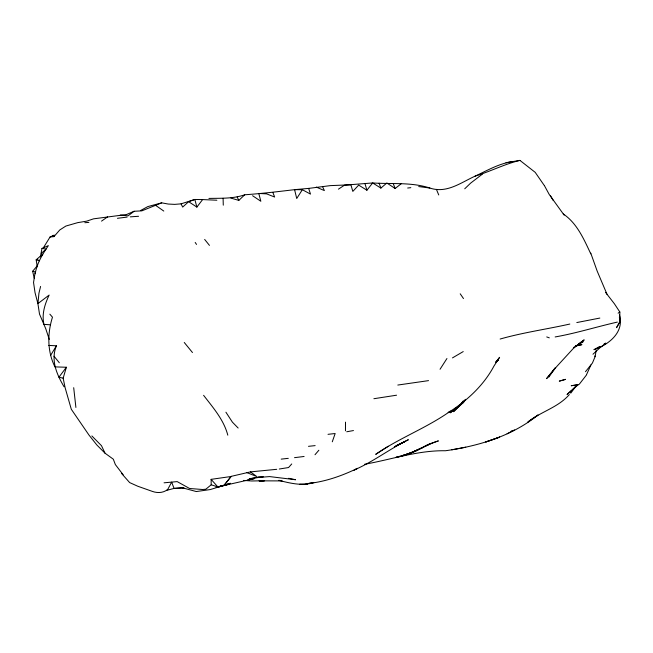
<?xml version="1.0" encoding="UTF-8"?>
<svg xmlns="http://www.w3.org/2000/svg" width="653" height="653" viewBox="0 0 653 653"><rect width="100%" height="100%" fill="white"/><g stroke="black" fill="none" stroke-linecap="round" stroke-linejoin="round"><path stroke-width="0.98" d="M345.461 430.809L345.502 422.132M35.172 273.787C36.878 263.486 42.502 254.148 48.363 245.618L41.988 248.401L40.339 256.956M54.632 366.211C47.196 350.971 47.432 333.087 52.477 317.178L49.848 314.166M585.463 371.728L592.434 363.019L595.079 356.693L596.254 350.106M64.076 386.788C56.778 374.496 50.485 360.04 56.427 345.796L48.755 345.421M40.576 286.438L38.935 293.246L37.907 303.629L39.507 314.085L45.767 328.761L49.269 339.397M123.164 474.772L115.361 464.585L113.32 459.206L105.011 453.182L96.84 444.979L88.939 435.004L71.308 409.276L65.145 387.817L63.153 378.16L66.377 367.247L54.779 366.888M332.279 441.803L335.16 433.519L328.01 434.327M586.688 374.324L590.892 365.011M276.717 469.319L250.426 471.89L231.195 476.364L224.093 485.293L210.299 489.554L196.292 491.546L181.754 487.628L174.057 488.403L166.662 490.379M50.616 355.379L56.427 345.796M41.768 255.674L42.714 254.131L36.152 259.821L37.286 266.775M43.376 247.789L50.061 236.998L54.24 235.08M465.524 399.31L463.548 402.305L453.46 411.716L464.626 400.346M302.347 189.713L294.585 189.656L308.649 188.399L310.51 194.112L302.347 189.713L296.731 198.504L294.585 189.656C277.974 191.639 261.445 193.606 244.728 194.782C233.276 198.822 220.894 198.177 208.927 198.414M440.049 369.255L446.938 358.513M586.541 374.887L579.203 384.331M548.846 377.116L555.066 368.112M463.157 401.024L461.393 403.432L463.352 401.285M575.693 386.503L570.893 393.024L570.257 392.755M66.377 367.247L58.892 377.254L63.153 378.16M140.452 210.584L147.847 206.585L161.691 202.846L168.229 204.046L174.678 204.373L181.052 203.858L182.685 207.083L188.619 201.679L196.871 207.099L202.61 199.581L216.853 200.218M308.649 188.399L330.345 185.623L350.881 184.783L352.824 191.394L358.668 185.109L366.896 190.219L372.659 182.954C391.718 184.26 411.439 181.999 429.862 188.031C446.619 193.753 460.838 182.636 475.164 176.106C490.297 171.502 504.483 164.091 519.935 160.393L535.207 172.351L544.153 185.305M495.929 361.958L499.61 357.313L493.978 366.023C483.595 385.572 466.756 400.999 448.17 412.663L450.399 411.121C426.94 427.886 399.473 437.902 375.695 454.349L388.306 446.236M231.195 476.364L224.093 485.293L230.338 483.269L216.535 487.53L229.072 484.118L216.086 487.244L222.795 485.734L221.057 486.232M555.026 368.047L546.561 378.658L556.887 366.366L573.252 348.547L584.19 339.87L578.517 343.878M34.217 278.219L32.65 271.264L37.352 265.681M315.007 454.733L318.86 450.244M50.061 236.998L53.97 236.606L59.782 229.954L65.855 226.06L77.683 222.649L86.637 221.163L93.567 218.837L126.625 214.502L134.094 211.262L141.815 210.862L161.691 202.846M291.736 463.957L288.561 467.54L279.288 469.017M570.412 391.637L577.089 384.837L578.191 384.731L567.041 394.551L570.6 391.139M495.962 362.26L498.492 359.779L495.905 361.958M464.724 188.799L470.633 183.126L482.632 173.927M230.844 198.055L238.818 200.398L244.728 194.782M592.981 354.236L600.14 347.6L605.788 343.372M41.302 253.34L46.102 249.062L41.988 248.401M569.334 394.575C558.111 407.521 540.978 411.57 527.934 421.969L538.031 414.973C511.838 436.163 478.404 446.105 445.444 450.75C417.814 450.26 391.49 459.541 364.594 464.267M338.434 189.158L344.49 185.158L372.659 182.954L380.887 188.088L386.845 182.987L395.114 188.497L401.105 183.836M230.019 476.649L211.115 479.351L211.205 484.804L205.809 489.219L202.569 489.505L189.599 488.493L177.175 481.604L164.066 482.812M134.094 211.262L128.086 215.849L120.25 215.09M101.533 221.122L107.574 216.869M618.113 313.171L619.828 312.003L614.351 303.71L605.56 292.381M573.481 347.584L583.015 341.699L581.366 342.531M583.015 341.699L575.905 345.984L581.937 344.629L575.636 345.861M353.869 470.438L357.485 468.332C341.356 476.127 324.133 482.159 306.102 483.726M452.48 357.893L463.238 351.583M599.813 346.392L593.904 349.69C608.465 344.857 624.619 332.369 619.428 314.983M604.033 344.041L605.715 343.103M507.063 433.796L514.474 429.911M429.992 443.836L417.3 450.129L403.603 455.516L411.121 452.839L423.446 447.142L409.839 453.435L402.289 455.753L416.034 450.994L409.839 453.435L396.004 457.312C411.276 455.002 423.96 445.534 438.408 440.889L430.874 443.436M355.934 469.238C374.275 460.953 390.339 448.587 408.378 439.722L394.339 446.75M475.164 176.106C487.187 170.539 498.998 163.544 512.287 161.65M397.122 445.273L405.284 441.404L395.987 445.877M425.111 446.081L430.049 443.811L425.127 446.072M411.121 452.839L418.589 449.55M188.619 201.679L194.839 199.467L202.61 199.581M617.363 322.092C596.597 326.786 576.264 333.242 555.156 336.948M181.052 203.858L194.839 199.467L196.871 207.099M38.005 259.298L36.152 259.821L39.409 260.8M222.795 485.734L221.489 486.101L254.262 478.641L247.593 480.012M569.824 324.043C546.643 329.251 523.029 332.499 500.133 339.038M281.541 480.6L278.766 480.371C290.079 483.163 302.266 486.33 313.758 482.567L308.975 483.293M511.291 431.037L513.193 430.596M599.838 318.068L576.803 322.549M257.315 477.31L259.119 476.943M451.778 449.803L465.728 447.207M255.511 477.678L249.193 478.829L263.192 476.772L257.437 477.457M346.719 431.772L353.469 430.556M396.567 395.204L373.883 398.714M505.961 162.703L519.935 160.393M428.531 380.634L397.808 385.05M577.089 384.837L571.212 385.735L578.191 384.731M117.434 218.306L127.115 217.09M294.519 457.671L304.102 456.471M407.684 188.023L410.81 187.664M281.206 459.124L288.283 458.341M308.485 446.325L315.146 445.615M256.523 477.604L269.599 476.584L295.572 479.735L288.65 478.298M84.808 222.706L88.881 222.395M130.282 216.853L138.55 216.282M259.608 480.812L263.265 480.649L259.331 480.804M184.162 488.093L174.057 488.403L171.657 482.134L167.731 489.432C163.364 492.982 157.52 493.252 152.386 491.407L137.734 486.224L129.637 482.575L121.482 473.36M299.719 484.216L307.473 484.11M259.176 480.845L264.612 480.739L251.789 480.983L243.487 480.42M259.339 480.853L282.194 480.902M181.754 487.628L183.599 487.726M50.257 324.794L43.939 324.378C41.596 314.215 44.804 304.216 49.13 295.091L37.907 303.629L35.042 292.666L33.54 282.48L35.238 271.934L32.65 271.264M418.72 186.562L429.862 188.031M246.858 472.617L256.743 476.51L250.426 471.89M211.205 484.804L217.824 486.918L211.115 479.351M546.732 336.932L549.304 337.854M316.297 187.093L324.378 190.594L322.704 186.962M252.572 195.712L260.841 201.271L258.792 193.459L266.595 193.859L274.644 197.043L272.897 192.545M155.496 205.262L163.781 211.066M563.278 213.972C577.179 223.399 583.864 239.21 590.794 253.846M52.754 235.464L53.97 236.606M91.869 435.951L101.484 445.705L105.011 453.182M238.149 428.033L232.427 422.181L225.922 412.214M184.26 342.482L192.464 352.538M54.011 356.228L59.309 362.741M204.658 239.431L209.458 245.389M203.597 395.318C213.058 407.635 223.783 419.765 227.799 435.167M460.21 293.809L463.491 298.56M195.19 242.459L196.529 244.426M564.135 215.115L549.271 194.545L544.39 185.583M550.414 195.598L553.303 200.561M607.086 294.446L597.201 271.166L590.761 253.127M237.161 196.977L238.818 200.398M436.4 189.337L438.743 194.961M393.343 183.828L395.114 188.497M379.099 183.191L380.887 188.088M594.818 355.958L595.079 356.693M364.937 183.411L366.896 190.219M75.895 407.439L73.699 387.694M619.387 316.991L619.868 321.921L616.53 327.692L620.35 320.843L619.868 321.921L619.828 312.003M223.097 198.275L223.277 205.173M565.547 379.336L559.295 381.132L565.539 379.393M464.846 400.248L463.875 401.897L464.838 400.281M463.548 402.305L450.309 412.729L463.548 402.305M499.602 437.143L485.856 441.942L499.602 437.143"/></g></svg>
